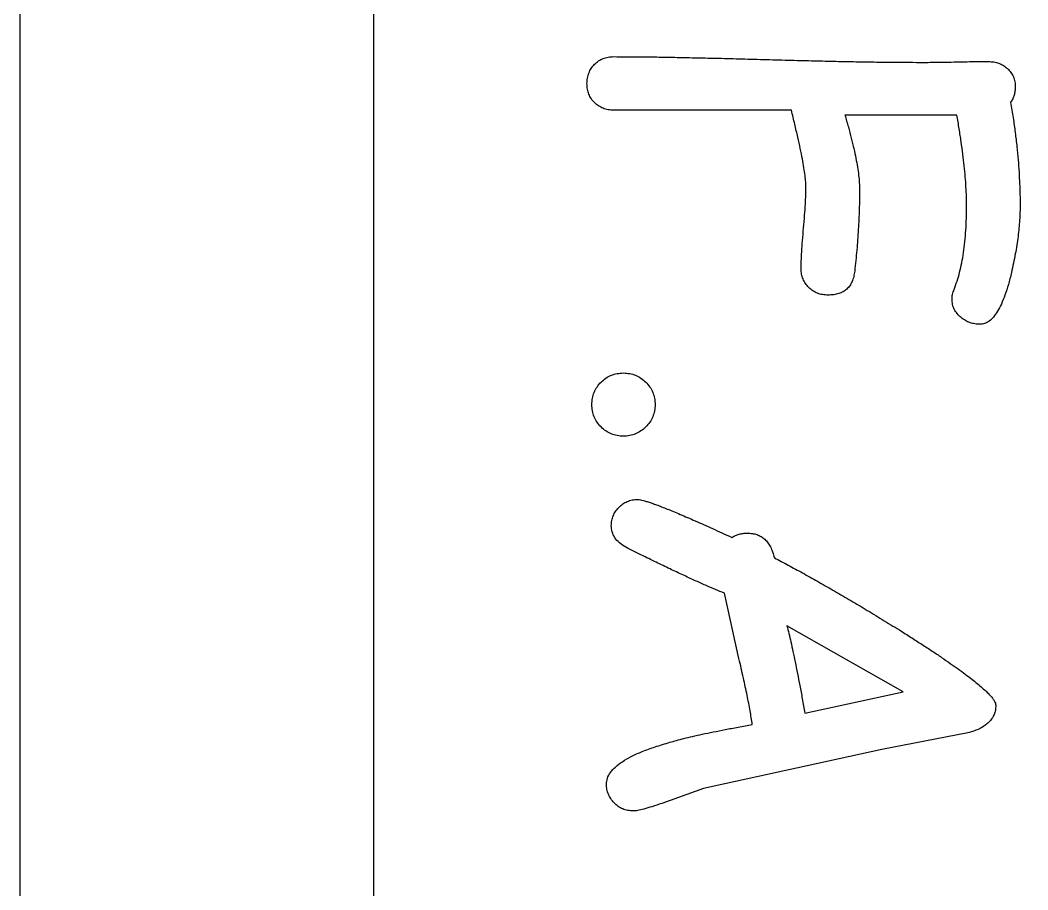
# Model space of a CAD drawing. Header units: millimetres. Extents: x -51 to 558, y -75 to 27.
# Drawn here: x -51.18 to -42.12, y -11.98 to -4.16 of the extents above; entities that cross this region are included whole.
import ezdxf

# ---------------------------------------------------------------- set-up
doc = ezdxf.new("R2010")
doc.units = ezdxf.units.MM

msp = doc.modelspace()

# ---------------------------------------------------------------- linework, layer by layer
at = {"color": 7, "linetype": 'Continuous', "lineweight": 25}
for p, q in [((-48, 18.5848), (-48, -30.4152)), ((-44.2445, -4.9667), (-45.8448, -4.9667)), ((-42.757, -5.0104), (-43.7632, -5.0104)), ((-44.7155, -9.8974), (-44.8467, -9.3089)), ((-43.241, -10.1948), (-44.2841, -9.6015)), ((-44.1235, -10.3862), (-43.241, -10.1948)), ((-42.6585, -10.5646), (-43.4324, -10.713)), ((-43.4324, -10.713), (-45.034, -11.0643)), ((-45.034, -11.0643), (-45.41, -11.1983))]:
    msp.add_line(p, q, dxfattribs=at)
msp.add_lwpolyline([(-51.1773, 26.8261), (558.4227, 26.8261), (558.4227, -74.7739), (-51.1773, -74.7739)], close=True)
for points, knots in [([(-46.082, -4.7274), (-46.0813, -4.7107), (-46.0801, -4.6783), (-46.0663, -4.6321), (-46.0449, -4.5901), (-46.0148, -4.5535), (-45.9786, -4.5234), (-45.9376, -4.501), (-45.8923, -4.4875), (-45.8608, -4.4861), (-45.8448, -4.4854)], [0, 0, 0, 0, 0.132429, 0.256603, 0.378706, 0.504645, 0.629187, 0.750538, 0.872976, 1, 1, 1, 1]), ([(-45.8448, -4.4854), (-45.8042, -4.4857), (-45.7181, -4.4862), (-45.5818, -4.4865), (-45.4312, -4.489), (-45.2664, -4.4913), (-45.0871, -4.4961), (-44.8934, -4.4996), (-44.6854, -4.5054), (-44.468, -4.5113), (-44.2504, -4.5178), (-44.0424, -4.522), (-43.8485, -4.5274), (-43.6691, -4.5305), (-43.5042, -4.5332), (-43.3535, -4.5356), (-43.2173, -4.5359), (-43.1311, -4.5365), (-43.0906, -4.5367)], [0, 0, 0, 0, 0.044171, 0.093802, 0.1484, 0.208213, 0.273245, 0.343735, 0.419199, 0.499879, 0.580558, 0.656264, 0.726512, 0.791787, 0.8516, 0.906198, 0.955829, 1, 1, 1, 1]), ([(-43.0906, -4.5367), (-43.0714, -4.5367), (-43.0288, -4.5368), (-42.9584, -4.5361), (-42.875, -4.5344), (-42.7827, -4.5335), (-42.6904, -4.5312), (-42.6066, -4.5299), (-42.536, -4.5291), (-42.4931, -4.5291), (-42.474, -4.5292)], [0, 0, 0, 0, 0.093117, 0.207302, 0.342562, 0.498882, 0.656329, 0.791589, 0.906883, 1, 1, 1, 1]), ([(-42.474, -4.5292), (-42.4575, -4.53), (-42.4255, -4.5316), (-42.3792, -4.5432), (-42.3377, -4.5644), (-42.3009, -4.5923), (-42.2698, -4.6262), (-42.2474, -4.6662), (-42.2339, -4.7111), (-42.2326, -4.7426), (-42.232, -4.7589)], [0, 0, 0, 0, 0.13234, 0.257179, 0.380054, 0.504247, 0.627463, 0.747198, 0.869485, 1, 1, 1, 1]), ([(-45.8448, -4.9667), (-45.8608, -4.966), (-45.8923, -4.9646), (-45.9374, -4.951), (-45.9786, -4.9295), (-46.0148, -4.9), (-46.0448, -4.8641), (-46.0664, -4.8226), (-46.08, -4.7766), (-46.0813, -4.7442), (-46.082, -4.7274)], [0, 0, 0, 0, 0.127662, 0.250715, 0.37182, 0.495835, 0.621003, 0.742108, 0.866906, 1, 1, 1, 1]), ([(-42.232, -4.7589), (-42.2326, -4.7712), (-42.2337, -4.7957), (-42.2412, -4.8313), (-42.2544, -4.865), (-42.2672, -4.8853), (-42.2737, -4.8956)], [0, 0, 0, 0, 0.255101, 0.505504, 0.748712, 1, 1, 1, 1]), ([(-44.1132, -5.6578), (-44.1137, -5.6425), (-44.1148, -5.608), (-44.1216, -5.5505), (-44.132, -5.4815), (-44.1465, -5.4008), (-44.165, -5.3088), (-44.1878, -5.2051), (-44.2144, -5.0898), (-44.2341, -5.009), (-44.2445, -4.9667)], [0, 0, 0, 0, 0.0650787, 0.1470546, 0.246135, 0.3624356, 0.4960272, 0.6460084, 0.8143077, 1, 1, 1, 1]), ([(-42.2737, -4.8956), (-42.2659, -4.9423), (-42.2509, -5.033), (-42.2327, -5.1659), (-42.2172, -5.2914), (-42.2066, -5.41), (-42.1982, -5.5212), (-42.1929, -5.6256), (-42.1892, -5.7229), (-42.1886, -5.7856), (-42.1882, -5.8157)], [0, 0, 0, 0, 0.15343, 0.298164, 0.435095, 0.563475, 0.684247, 0.796719, 0.90245, 1, 1, 1, 1]), ([(-43.7632, -5.0104), (-43.7528, -5.0462), (-43.7326, -5.1154), (-43.7062, -5.2162), (-43.6834, -5.31), (-43.6648, -5.3969), (-43.6503, -5.4769), (-43.64, -5.5501), (-43.6334, -5.6164), (-43.6324, -5.6585), (-43.632, -5.6783)], [0, 0, 0, 0, 0.163565, 0.316845, 0.457972, 0.588004, 0.70705, 0.815257, 0.912819, 1, 1, 1, 1]), ([(-42.6695, -5.8232), (-42.6697, -5.7968), (-42.6703, -5.7418), (-42.675, -5.6562), (-42.6806, -5.564), (-42.6907, -5.4654), (-42.7028, -5.3605), (-42.7182, -5.2494), (-42.7356, -5.1319), (-42.7497, -5.0517), (-42.757, -5.0104)], [0, 0, 0, 0, 0.096902, 0.201427, 0.314434, 0.435275, 0.564778, 0.701328, 0.846621, 1, 1, 1, 1]), ([(-44.157, -6.392), (-44.1567, -6.369), (-44.156, -6.3179), (-44.1514, -6.2338), (-44.1446, -6.1344), (-44.1351, -6.0249), (-44.1256, -5.9153), (-44.1188, -5.816), (-44.1143, -5.7319), (-44.1135, -5.6808), (-44.1132, -5.6578)], [0, 0, 0, 0, 0.093868, 0.208297, 0.343352, 0.5, 0.656648, 0.791703, 0.906132, 1, 1, 1, 1]), ([(-43.632, -5.6783), (-43.6325, -5.738), (-43.6336, -5.8584), (-43.6422, -6.0405), (-43.6556, -6.2257), (-43.669, -6.3499), (-43.6757, -6.4125)], [0, 0, 0, 0, 0.243419, 0.490776, 0.743212, 1, 1, 1, 1]), ([(-42.7816, -6.5786), (-42.7727, -6.5539), (-42.7544, -6.503), (-42.7311, -6.423), (-42.7122, -6.337), (-42.6965, -6.2453), (-42.6845, -6.1479), (-42.6753, -6.0449), (-42.671, -5.9361), (-42.67, -5.8615), (-42.6695, -5.8232)], [0, 0, 0, 0, 0.102772, 0.211248, 0.325294, 0.446341, 0.57466, 0.708707, 0.850404, 1, 1, 1, 1]), ([(-42.1882, -5.8157), (-42.1892, -5.8618), (-42.1913, -5.9573), (-42.2065, -6.1052), (-42.2311, -6.2626), (-42.2542, -6.37), (-42.2662, -6.4255)], [0, 0, 0, 0, 0.2243273, 0.4651886, 0.7235656, 1, 1, 1, 1]), ([(-43.9143, -6.6292), (-43.931, -6.6285), (-43.9637, -6.6272), (-44.0101, -6.6136), (-44.0524, -6.5921), (-44.0889, -6.562), (-44.1191, -6.5258), (-44.1413, -6.485), (-44.1551, -6.4398), (-44.1563, -6.4083), (-44.157, -6.392)], [0, 0, 0, 0, 0.13219, 0.257876, 0.379759, 0.505471, 0.629788, 0.750921, 0.871407, 1, 1, 1, 1]), ([(-43.6757, -6.4125), (-43.6782, -6.4295), (-43.6828, -6.4619), (-43.6978, -6.5066), (-43.7187, -6.5448), (-43.7455, -6.5764), (-43.7797, -6.6), (-43.8193, -6.6173), (-43.865, -6.6274), (-43.8974, -6.6286), (-43.9143, -6.6292)], [0, 0, 0, 0, 0.1423, 0.272268, 0.389265, 0.502048, 0.613454, 0.731337, 0.859527, 1, 1, 1, 1]), ([(-42.2662, -6.4255), (-42.275, -6.4621), (-42.2915, -6.5309), (-42.3229, -6.6255), (-42.3539, -6.7064), (-42.3882, -6.7727), (-42.4246, -6.8246), (-42.4634, -6.8627), (-42.5055, -6.8868), (-42.5355, -6.8901), (-42.5499, -6.8917)], [0, 0, 0, 0, 0.195425, 0.367165, 0.517448, 0.644467, 0.753814, 0.845041, 0.925497, 1, 1, 1, 1]), ([(-42.8007, -6.6661), (-42.7998, -6.6516), (-42.7979, -6.6215), (-42.7872, -6.5932), (-42.7816, -6.5786)], [0, 0, 0, 0, 0.481319, 1, 1, 1, 1]), ([(-42.718, -6.8315), (-42.7306, -6.8202), (-42.7548, -6.7983), (-42.782, -6.7581), (-42.7973, -6.7132), (-42.7996, -6.6819), (-42.8007, -6.6661)], [0, 0, 0, 0, 0.265278, 0.510034, 0.751826, 1, 1, 1, 1]), ([(-42.5499, -6.8917), (-42.5652, -6.8908), (-42.5955, -6.889), (-42.6398, -6.8782), (-42.6809, -6.8584), (-42.7055, -6.8406), (-42.718, -6.8315)], [0, 0, 0, 0, 0.252678, 0.500479, 0.745791, 1, 1, 1, 1]), ([(-46.0382, -7.6136), (-46.0371, -7.5943), (-46.035, -7.5568), (-46.0197, -7.5028), (-45.9927, -7.454), (-45.9568, -7.4107), (-45.9134, -7.3747), (-45.8646, -7.3477), (-45.8106, -7.3325), (-45.7731, -7.3303), (-45.7539, -7.3292)], [0, 0, 0, 0, 0.12894, 0.251311, 0.373022, 0.5, 0.626978, 0.748689, 0.87106, 1, 1, 1, 1]), ([(-45.7539, -7.3292), (-45.7351, -7.3303), (-45.6981, -7.3326), (-45.6444, -7.3477), (-45.5956, -7.3746), (-45.5524, -7.4109), (-45.5155, -7.4537), (-45.4889, -7.5029), (-45.4725, -7.5567), (-45.4705, -7.5943), (-45.4695, -7.6136)], [0, 0, 0, 0, 0.1261039, 0.248675, 0.370585, 0.497771, 0.6259387, 0.7478486, 0.8708491, 1, 1, 1, 1]), ([(-45.7539, -7.8979), (-45.7731, -7.8969), (-45.8107, -7.8949), (-45.8645, -7.8785), (-45.9134, -7.8518), (-45.957, -7.8157), (-45.9925, -7.7718), (-46.0197, -7.723), (-46.0348, -7.6693), (-46.0371, -7.6323), (-46.0382, -7.6136)], [0, 0, 0, 0, 0.129125, 0.252101, 0.373986, 0.501147, 0.629489, 0.751375, 0.873921, 1, 1, 1, 1]), ([(-45.4695, -7.6136), (-45.4706, -7.6324), (-45.4727, -7.6695), (-45.4889, -7.7229), (-45.5157, -7.7721), (-45.5521, -7.8155), (-45.5956, -7.8518), (-45.6446, -7.8785), (-45.6979, -7.8947), (-45.7351, -7.8969), (-45.7539, -7.8979)], [0, 0, 0, 0, 0.126286, 0.249465, 0.371551, 0.501079, 0.628449, 0.750535, 0.873714, 1, 1, 1, 1]), ([(-45.8632, -8.6991), (-45.8625, -8.6844), (-45.8611, -8.6551), (-45.8471, -8.6131), (-45.8263, -8.573), (-45.797, -8.5367), (-45.7618, -8.5054), (-45.7206, -8.483), (-45.6757, -8.4686), (-45.6441, -8.4673), (-45.6281, -8.4667)], [0, 0, 0, 0, 0.11986, 0.238993, 0.359099, 0.487813, 0.61867, 0.742188, 0.868997, 1, 1, 1, 1]), ([(-45.6281, -8.4667), (-45.6226, -8.467), (-45.6099, -8.4678), (-45.5887, -8.4723), (-45.5627, -8.4796), (-45.5313, -8.4878), (-45.4957, -8.5011), (-45.4545, -8.5147), (-45.4091, -8.5331), (-45.3583, -8.5526), (-45.3029, -8.5755), (-45.2423, -8.6004), (-45.1771, -8.6288), (-45.107, -8.6596), (-45.0315, -8.6921), (-44.9517, -8.7285), (-44.867, -8.7676), (-44.8089, -8.7941), (-44.7791, -8.8078)], [0, 0, 0, 0, 0.0179533, 0.0414916, 0.0707839, 0.1064185, 0.1474396, 0.1948282, 0.2484034, 0.3076529, 0.3728548, 0.4447065, 0.5218399, 0.6056313, 0.6950999, 0.7908513, 0.8925879, 1, 1, 1, 1]), ([(-45.734, -8.8953), (-45.7537, -8.883), (-45.7906, -8.8599), (-45.8327, -8.8125), (-45.8587, -8.758), (-45.8617, -8.719), (-45.8632, -8.6991)], [0, 0, 0, 0, 0.280462, 0.527735, 0.75949, 1, 1, 1, 1]), ([(-44.7791, -8.8078), (-44.7687, -8.8018), (-44.7481, -8.7898), (-44.714, -8.7773), (-44.6774, -8.7707), (-44.6524, -8.7695), (-44.6396, -8.7688)], [0, 0, 0, 0, 0.243925, 0.487137, 0.738426, 1, 1, 1, 1]), ([(-44.6396, -8.7688), (-44.6245, -8.7695), (-44.5953, -8.7707), (-44.5535, -8.7808), (-44.5167, -8.7995), (-44.4829, -8.8233), (-44.4551, -8.8557), (-44.4305, -8.8939), (-44.4118, -8.9398), (-44.4025, -8.9729), (-44.3976, -8.9903)], [0, 0, 0, 0, 0.126222, 0.244164, 0.356741, 0.470027, 0.587536, 0.711857, 0.848577, 1, 1, 1, 1]), ([(-44.8467, -9.3089), (-44.8734, -9.298), (-44.9302, -9.2749), (-45.0193, -9.2367), (-45.1171, -9.193), (-45.2231, -9.1432), (-45.3389, -9.0897), (-45.4627, -9.0293), (-45.5957, -8.9644), (-45.6869, -8.9188), (-45.734, -8.8953)], [0, 0, 0, 0, 0.088285, 0.187743, 0.297115, 0.416427, 0.546661, 0.68779, 0.83859, 1, 1, 1, 1]), ([(-44.3976, -8.9903), (-44.3561, -9.0124), (-44.2713, -9.0574), (-44.1419, -9.1277), (-44.0085, -9.2031), (-43.8698, -9.2816), (-43.7272, -9.3653), (-43.5794, -9.4524), (-43.428, -9.5451), (-43.3253, -9.6078), (-43.2731, -9.6397)], [0, 0, 0, 0, 0.108546, 0.221833, 0.340127, 0.462465, 0.589836, 0.721983, 0.858734, 1, 1, 1, 1]), ([(-44.2841, -9.6015), (-44.2784, -9.6244), (-44.2662, -9.6729), (-44.2485, -9.7502), (-44.2292, -9.8355), (-44.2104, -9.9298), (-44.1901, -10.0319), (-44.1675, -10.1424), (-44.1464, -10.2616), (-44.1313, -10.3438), (-44.1235, -10.3862)], [0, 0, 0, 0, 0.088776, 0.186877, 0.297005, 0.416312, 0.546829, 0.686884, 0.838672, 1, 1, 1, 1]), ([(-43.2731, -9.6397), (-43.2382, -9.6618), (-43.1702, -9.7046), (-43.0724, -9.7683), (-42.9804, -9.8273), (-42.8961, -9.8844), (-42.8186, -9.9383), (-42.7471, -9.988), (-42.683, -10.0353), (-42.6252, -10.0788), (-42.5748, -10.1202), (-42.5303, -10.1571), (-42.4933, -10.1918), (-42.462, -10.2219), (-42.4387, -10.2503), (-42.4214, -10.2747), (-42.4096, -10.2961), (-42.4078, -10.3102), (-42.407, -10.3165)], [0, 0, 0, 0, 0.111458, 0.216926, 0.315223, 0.406518, 0.491853, 0.570029, 0.641772, 0.706745, 0.765359, 0.817746, 0.863025, 0.90218, 0.934951, 0.961917, 0.983106, 1, 1, 1, 1]), ([(-44.5958, -10.4888), (-44.6022, -10.4482), (-44.6159, -10.361), (-44.6432, -10.2221), (-44.6768, -10.0656), (-44.7021, -9.9555), (-44.7155, -9.8974)], [0, 0, 0, 0, 0.2043, 0.438467, 0.703754, 1, 1, 1, 1]), ([(-42.407, -10.3165), (-42.4078, -10.3312), (-42.4093, -10.3596), (-42.4215, -10.4006), (-42.4415, -10.4378), (-42.4695, -10.4715), (-42.5062, -10.5), (-42.5495, -10.5263), (-42.6013, -10.5478), (-42.6388, -10.5589), (-42.6585, -10.5646)], [0, 0, 0, 0, 0.114665, 0.22248, 0.331818, 0.443275, 0.562511, 0.693753, 0.839208, 1, 1, 1, 1]), ([(-45.3362, -10.6494), (-45.3168, -10.6439), (-45.2751, -10.6319), (-45.2074, -10.6141), (-45.1298, -10.5959), (-45.0424, -10.5759), (-44.9448, -10.5556), (-44.8372, -10.5345), (-44.7198, -10.512), (-44.6382, -10.4967), (-44.5958, -10.4888)], [0, 0, 0, 0, 0.0796673, 0.1719932, 0.2767881, 0.3951698, 0.5269633, 0.671311, 0.8292841, 1, 1, 1, 1]), ([(-45.907, -11.0261), (-45.9052, -11.008), (-45.9015, -10.9705), (-45.8714, -10.9175), (-45.8257, -10.867), (-45.7611, -10.82), (-45.6804, -10.7732), (-45.5815, -10.7298), (-45.4652, -10.6873), (-45.381, -10.6626), (-45.3362, -10.6494)], [0, 0, 0, 0, 0.074935, 0.155042, 0.247667, 0.357216, 0.485454, 0.63517, 0.805757, 1, 1, 1, 1]), ([(-45.667, -11.2667), (-45.6833, -11.2657), (-45.7153, -11.2639), (-45.7611, -11.2499), (-45.8028, -11.2265), (-45.8387, -11.1947), (-45.869, -11.1572), (-45.891, -11.116), (-45.9049, -11.0718), (-45.9063, -11.0414), (-45.907, -11.0261)], [0, 0, 0, 0, 0.12948, 0.254641, 0.377329, 0.507254, 0.635083, 0.758494, 0.877917, 1, 1, 1, 1]), ([(-45.41, -11.1983), (-45.4393, -11.2087), (-45.4923, -11.2274), (-45.5648, -11.2482), (-45.6209, -11.2632), (-45.6535, -11.2657), (-45.667, -11.2667)], [0, 0, 0, 0, 0.349289, 0.632313, 0.848021, 1, 1, 1, 1])]:
    msp.add_open_spline(points, degree=3, knots=knots, dxfattribs=at)

doc.saveas('drawing.dxf')
